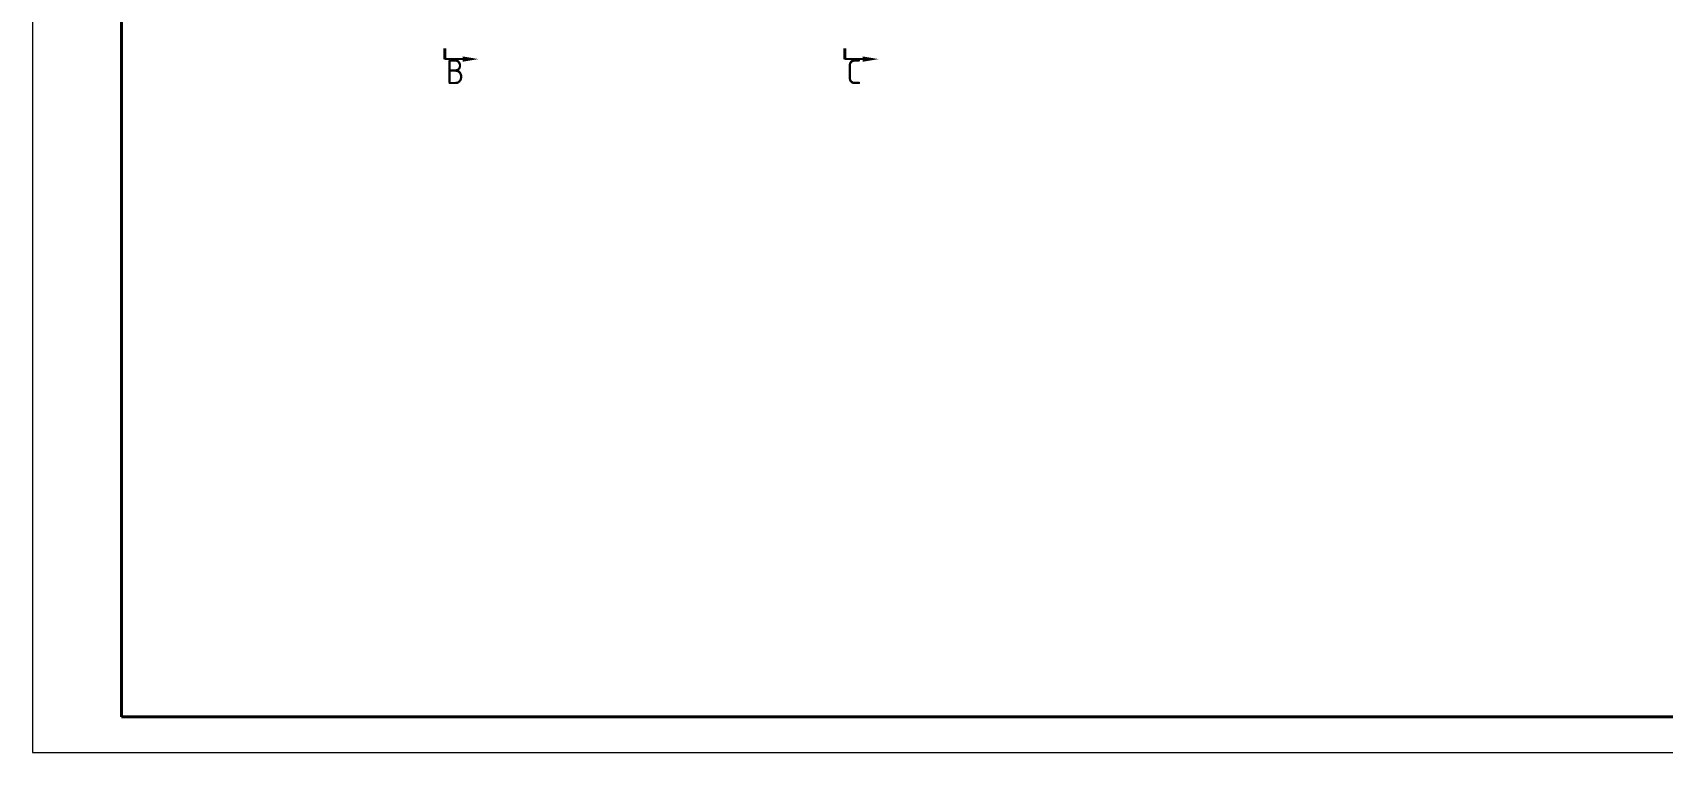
# Model space of a CAD drawing. Header units: millimetres. Extents: x 188205 to 604756, y -401673 to 15123.
# Drawn here: x 342709 to 372487, y -379286 to -366133 of the extents above; entities that cross this region are included whole.
import ezdxf

# ---------------------------------------------------------------- set-up
doc = ezdxf.new("R2010")
doc.units = ezdxf.units.MM
doc.header["$LTSCALE"] = 500
for name, color, linetype, lineweight in [('BIAOZHU', 3, 'Continuous', 25), ('SHI', 7, 'Continuous', 40), ('XI', 2, 'Continuous', 20)]:
    doc.layers.add(name, color=color, linetype=linetype, lineweight=lineweight)
doc.styles.add('GB', font='gbenor.shx', dxfattribs={"bigfont": 'gbcbig.shx'})

# ---------------------------------------------------------------- blocks, each defined once
blk = doc.blocks.new('剖切箭头(下右)')
at = {"layer": 'BIAOZHU'}
blk.add_line((5, 0), (0, 0), dxfattribs=at)
blk.add_solid([(5, -0.75), (5, 0.75), (9.5, 0)], dxfattribs=at)
at = {"layer": 'SHI'}
blk.add_line((0, 0), (0, 3), dxfattribs=at)
at = {"layer": 'BIAOZHU', "style": 'GB', "flags": 8}
blk.add_attdef('A', (0.41, -7.04), '', height=7, dxfattribs=at)

msp = doc.modelspace()

# ---------------------------------------------------------------- linework, layer by layer
at = {"layer": 'SHI'}
msp.add_lwpolyline([(344333.636, -378635.955), (396723.636, -378635.955), (396723.636, -341325.955), (344333.636, -341325.955)], close=True, dxfattribs=at)
at = {"layer": 'XI'}
msp.add_lwpolyline([(342708.636, -379285.955), (397373.636, -379285.955), (397373.636, -340675.955), (342708.636, -340675.955)], close=True, dxfattribs=at)

# ---------------------------------------------------------------- block references
at = {"xscale": 65, "yscale": 65, "zscale": 65}
for p, values in [((350238.696, -366617.064), {'A': 'B'}), ((357551.081, -366617.064), {'A': 'C'})]:
    msp.add_blockref('剖切箭头(下右)', p, dxfattribs=at).add_auto_attribs(values)

doc.saveas('drawing.dxf')
